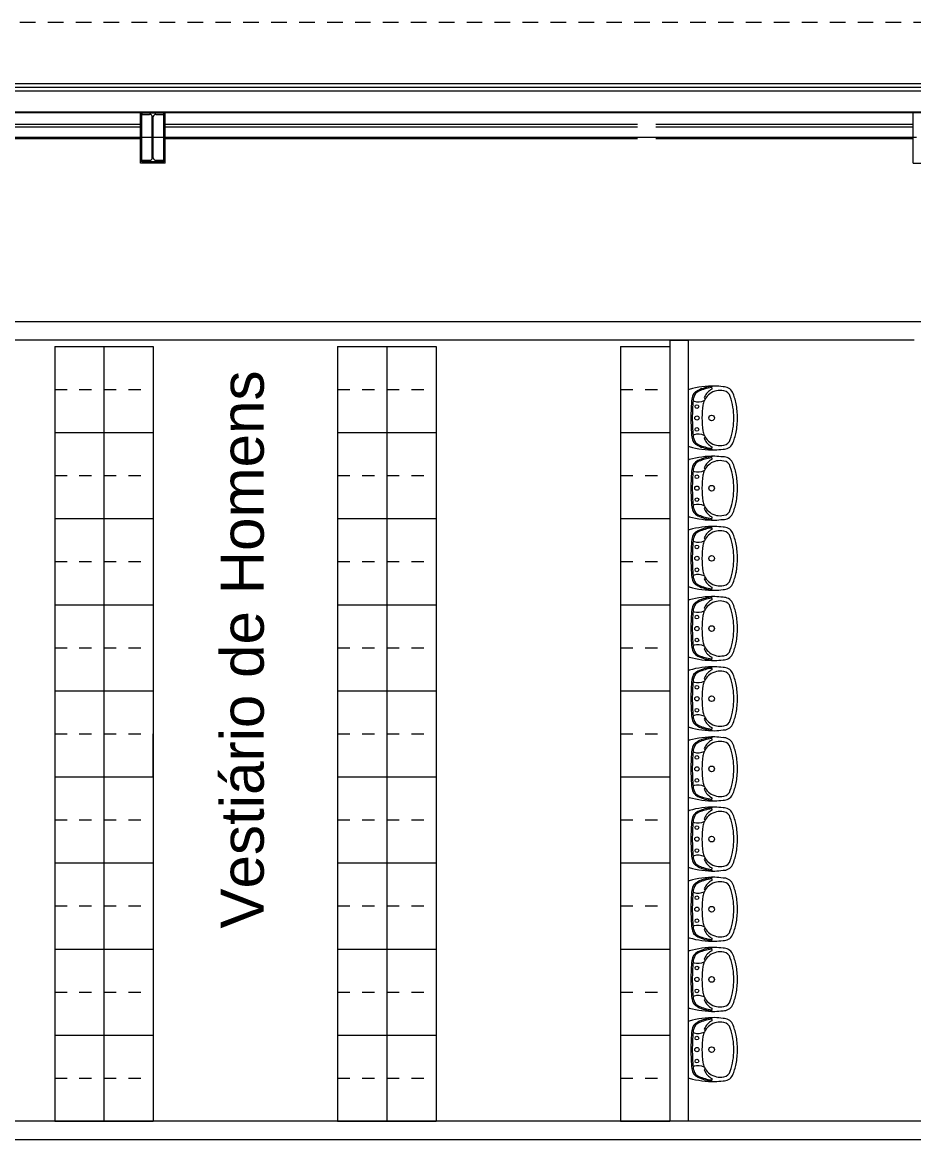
# Model space of a CAD drawing. Header units: millimetres. Extents: x -32 to 1412, y -324 to 2887.
# Drawn here: x 1023.14 to 1030.39, y 2053.06 to 2062.14 of the extents above; entities that cross this region are included whole.
import ezdxf

# ---------------------------------------------------------------- set-up
doc = ezdxf.new("R2010")
doc.units = ezdxf.units.MM
doc.header["$LTSCALE"] = 0.5
doc.linetypes.add('HIDDEN', pattern=[9.525, 6.35, -3.175])
doc.linetypes.add('HIDDEN2', pattern=[4.7625, 3.175, -1.5875])
doc.layers.add('arquitetura', color=252, linetype='CONTINUOUS', lineweight=5)
doc.styles.add('ARIAL', font='arial.ttf')

msp = doc.modelspace()

# ---------------------------------------------------------------- linework, layer by layer
at = {"layer": 'arquitetura', "color": 252, "linetype": 'HIDDEN', "ltscale": 0.04}
msp.add_line((1053.6662, 2062.1441), (987.4972, 2062.1441), dxfattribs=at)
msp.add_line((1053.6662, 2062.1441), (987.4972, 2062.1441), dxfattribs=at)
at = {"layer": 'arquitetura', "color": 252}
for p, q in [((1053.6662, 2061.6441), (1017.6812, 2061.6441)), ((1037.5412, 2061.6441), (1017.6812, 2061.6441)), ((1053.6962, 2061.6141), (1017.7112, 2061.6141)), ((1037.5112, 2061.6141), (1017.7112, 2061.6141)), ((1053.7262, 2061.5841), (1017.7412, 2061.5841)), ((1037.4812, 2061.5841), (1017.7412, 2061.5841)), ((1053.8962, 2061.4141), (1017.6812, 2061.4141)), ((1037.5412, 2061.4141), (1017.6812, 2061.4141)), ((1037.5412, 2061.4091), (1017.6812, 2061.4091)), ((1024.1112, 2061.4091), (1023.1412, 2061.4091)), ((1024.1012, 2060.9991), (1024.1012, 2061.4091)), ((1024.1112, 2061.0091), (1024.1112, 2061.4091)), ((1026.6893, 2061.4091), (1024.2912, 2061.4091)), ((1024.2912, 2061.0091), (1024.2912, 2061.4091)), ((1024.3012, 2060.9991), (1024.3012, 2061.4091)), ((1026.8393, 2061.4091), (1026.6893, 2061.4091)), ((1030.3812, 2061.4091), (1026.8393, 2061.4091)), ((1030.3812, 2060.9991), (1030.3812, 2061.4091)), ((1030.3912, 2061.4091), (1030.3812, 2061.4091)), ((1024.1012, 2061.3128), (1018.0212, 2061.3128)), ((1028.1412, 2061.3128), (1024.2912, 2061.3128)), ((1030.3812, 2061.3128), (1028.2912, 2061.3128)), ((1030.4103, 2061.2091), (1017.9812, 2061.2091)), ((1024.1012, 2061.2928), (1018.0212, 2061.2928)), ((1028.1412, 2061.2928), (1024.3012, 2061.2928)), ((1030.3812, 2061.2928), (1028.2912, 2061.2928)), ((1024.1012, 2061.1964), (1018.0212, 2061.1964)), ((1028.1412, 2061.1964), (1024.3012, 2061.1964)), ((1030.3812, 2061.1964), (1028.2912, 2061.1964)), ((1024.3012, 2060.9991), (1024.1012, 2060.9991)), ((1024.2912, 2061.0091), (1024.1112, 2061.0091)), ((1030.3812, 2060.9991), (1030.5812, 2060.9991)), ((1031.7412, 2059.7091), (1018.0212, 2059.7091)), ((1030.3912, 2059.5591), (1018.0962, 2059.5591)), ((1023.4043, 2059.5091), (1023.8043, 2059.5091)), ((1023.4043, 2059.5091), (1023.4043, 2058.8091)), ((1023.8043, 2059.5091), (1023.8043, 2058.8091)), ((1023.8043, 2059.5091), (1024.2043, 2059.5091)), ((1023.8043, 2059.5091), (1023.8043, 2058.8091)), ((1024.2043, 2059.5091), (1024.2043, 2058.8091)), ((1025.7043, 2059.5091), (1026.1043, 2059.5091)), ((1025.7043, 2059.5091), (1025.7043, 2058.8091)), ((1026.1043, 2059.5091), (1026.1043, 2058.8091)), ((1026.1043, 2059.5091), (1026.5043, 2059.5091)), ((1026.1043, 2059.5091), (1026.1043, 2058.8091)), ((1026.5043, 2059.5091), (1026.5043, 2058.8091)), ((1028.0043, 2059.5091), (1028.4043, 2059.5091)), ((1028.0043, 2059.5091), (1028.0043, 2058.8091)), ((1028.4043, 2059.5591), (1028.4043, 2053.2091)), ((1028.4043, 2059.5591), (1028.5543, 2059.5591)), ((1028.4043, 2059.5091), (1028.4043, 2058.8091)), ((1028.5543, 2059.5591), (1028.5543, 2053.2091)), ((1028.5543, 2059.1496), (1028.5543, 2058.9271)), ((1028.5543, 2058.9271), (1028.5543, 2058.7035)), ((1023.4043, 2058.8091), (1023.4043, 2058.1091)), ((1023.4043, 2058.8091), (1023.8043, 2058.8091)), ((1023.4043, 2058.8091), (1023.8043, 2058.8091)), ((1023.8043, 2058.8091), (1023.8043, 2058.1091)), ((1023.8043, 2058.8091), (1024.2043, 2058.8091)), ((1023.8043, 2058.8091), (1023.8043, 2058.1091)), ((1023.8043, 2058.8091), (1024.2043, 2058.8091)), ((1024.2043, 2058.8091), (1024.2043, 2058.1091)), ((1025.7043, 2058.8091), (1026.1043, 2058.8091)), ((1025.7043, 2058.8091), (1025.7043, 2058.1091)), ((1025.7043, 2058.8091), (1026.1043, 2058.8091)), ((1026.1043, 2058.8091), (1026.1043, 2058.1091)), ((1026.1043, 2058.8091), (1026.5043, 2058.8091)), ((1026.1043, 2058.8091), (1026.1043, 2058.1091)), ((1026.1043, 2058.8091), (1026.5043, 2058.8091)), ((1026.5043, 2058.8091), (1026.5043, 2058.1091)), ((1028.0043, 2058.8091), (1028.4043, 2058.8091)), ((1028.0043, 2058.8091), (1028.0043, 2058.1091)), ((1028.0043, 2058.8091), (1028.4043, 2058.8091)), ((1028.4043, 2058.8091), (1028.4043, 2058.1091)), ((1028.5543, 2058.5789), (1028.5543, 2058.3564)), ((1028.5543, 2058.3564), (1028.5543, 2058.1329)), ((1023.4043, 2058.1091), (1023.8043, 2058.1091)), ((1023.4043, 2058.1091), (1023.4043, 2057.4091)), ((1023.4043, 2058.1091), (1023.8043, 2058.1091)), ((1023.8043, 2058.1091), (1023.8043, 2057.4091)), ((1023.8043, 2058.1091), (1024.2043, 2058.1091)), ((1023.8043, 2058.1091), (1023.8043, 2057.4091)), ((1023.8043, 2058.1091), (1024.2043, 2058.1091)), ((1024.2043, 2058.1091), (1024.2043, 2057.4091)), ((1025.7043, 2058.1091), (1026.1043, 2058.1091)), ((1025.7043, 2058.1091), (1026.1043, 2058.1091)), ((1025.7043, 2058.1091), (1025.7043, 2057.4091)), ((1026.1043, 2058.1091), (1026.1043, 2057.4091)), ((1026.1043, 2058.1091), (1026.5043, 2058.1091)), ((1026.1043, 2058.1091), (1026.1043, 2057.4091)), ((1026.1043, 2058.1091), (1026.5043, 2058.1091)), ((1026.5043, 2058.1091), (1026.5043, 2057.4091)), ((1028.0043, 2058.1091), (1028.4043, 2058.1091)), ((1028.0043, 2058.1091), (1028.0043, 2057.4091)), ((1028.0043, 2058.1091), (1028.4043, 2058.1091)), ((1028.4043, 2058.1091), (1028.4043, 2057.4091)), ((1028.5543, 2058.0083), (1028.5543, 2057.7857)), ((1028.5543, 2057.7857), (1028.5543, 2057.5622)), ((1023.4043, 2057.4091), (1023.8043, 2057.4091)), ((1023.4043, 2057.4091), (1023.8043, 2057.4091)), ((1023.4043, 2057.4091), (1023.4043, 2056.7091)), ((1023.8043, 2057.4091), (1023.8043, 2056.7091)), ((1023.8043, 2057.4091), (1024.2043, 2057.4091)), ((1023.8043, 2057.4091), (1023.8043, 2056.7091)), ((1023.8043, 2057.4091), (1024.2043, 2057.4091)), ((1024.2043, 2057.4091), (1024.2043, 2056.7091)), ((1025.7043, 2057.4091), (1026.1043, 2057.4091)), ((1025.7043, 2057.4091), (1026.1043, 2057.4091)), ((1025.7043, 2057.4091), (1025.7043, 2056.7091)), ((1026.1043, 2057.4091), (1026.1043, 2056.7091)), ((1026.1043, 2057.4091), (1026.5043, 2057.4091)), ((1026.1043, 2057.4091), (1026.5043, 2057.4091)), ((1026.1043, 2057.4091), (1026.1043, 2056.7091)), ((1026.5043, 2057.4091), (1026.5043, 2056.7091)), ((1028.0043, 2057.4091), (1028.4043, 2057.4091)), ((1028.0043, 2057.4091), (1028.0043, 2056.7091)), ((1028.0043, 2057.4091), (1028.4043, 2057.4091)), ((1028.4043, 2057.4091), (1028.4043, 2056.7091)), ((1028.5543, 2057.4376), (1028.5543, 2057.2151)), ((1028.5543, 2057.2151), (1028.5543, 2056.9916)), ((1028.5543, 2056.867), (1028.5543, 2056.6444)), ((1023.4043, 2056.7091), (1023.8043, 2056.7091)), ((1023.4043, 2056.7091), (1023.4043, 2056.0091)), ((1023.4043, 2056.7091), (1023.8043, 2056.7091)), ((1023.8043, 2056.7091), (1023.8043, 2056.0091)), ((1023.8043, 2056.7091), (1024.2043, 2056.7091)), ((1023.8043, 2056.7091), (1023.8043, 2056.0091)), ((1023.8043, 2056.7091), (1024.2043, 2056.7091)), ((1024.2043, 2056.7091), (1024.2043, 2056.0091)), ((1025.7043, 2056.7091), (1026.1043, 2056.7091)), ((1025.7043, 2056.7091), (1026.1043, 2056.7091)), ((1025.7043, 2056.7091), (1025.7043, 2056.0091)), ((1026.1043, 2056.7091), (1026.1043, 2056.0091)), ((1026.1043, 2056.7091), (1026.5043, 2056.7091)), ((1026.1043, 2056.7091), (1026.1043, 2056.0091)), ((1026.1043, 2056.7091), (1026.5043, 2056.7091)), ((1026.5043, 2056.7091), (1026.5043, 2056.0091)), ((1028.0043, 2056.7091), (1028.4043, 2056.7091)), ((1028.0043, 2056.7091), (1028.0043, 2056.0091)), ((1028.0043, 2056.7091), (1028.4043, 2056.7091)), ((1028.4043, 2056.7091), (1028.4043, 2056.0091)), ((1028.5543, 2056.6444), (1028.5543, 2056.4209)), ((1024.2043, 2056.0091), (1024.2043, 2056.3591)), ((1028.5543, 2056.2963), (1028.5543, 2056.0738)), ((1028.5543, 2056.0738), (1028.5543, 2055.8503)), ((1023.4043, 2056.0091), (1023.8043, 2056.0091)), ((1023.4043, 2056.0091), (1023.4043, 2055.3091)), ((1023.4043, 2056.0091), (1023.8043, 2056.0091)), ((1023.8043, 2056.0091), (1023.8043, 2055.3091)), ((1023.8043, 2056.0091), (1024.2043, 2056.0091)), ((1023.8043, 2056.0091), (1023.8043, 2055.3091)), ((1023.8043, 2056.0091), (1024.2043, 2056.0091)), ((1024.2043, 2056.0091), (1024.2043, 2055.3091)), ((1025.7043, 2056.0091), (1025.7043, 2055.3091)), ((1025.7043, 2056.0091), (1026.1043, 2056.0091)), ((1025.7043, 2056.0091), (1026.1043, 2056.0091)), ((1026.1043, 2056.0091), (1026.1043, 2055.3091)), ((1026.1043, 2056.0091), (1026.5043, 2056.0091)), ((1026.1043, 2056.0091), (1026.1043, 2055.3091)), ((1026.1043, 2056.0091), (1026.5043, 2056.0091)), ((1026.5043, 2056.0091), (1026.5043, 2055.3091)), ((1028.0043, 2056.0091), (1028.4043, 2056.0091)), ((1028.0043, 2056.0091), (1028.0043, 2055.3091)), ((1028.0043, 2056.0091), (1028.4043, 2056.0091)), ((1028.4043, 2056.0091), (1028.4043, 2055.3091)), ((1028.5543, 2055.7256), (1028.5543, 2055.5031)), ((1028.5543, 2055.5031), (1028.5543, 2055.2796)), ((1023.4043, 2055.3091), (1023.8043, 2055.3091)), ((1023.4043, 2055.3091), (1023.4043, 2054.6091)), ((1023.4043, 2055.3091), (1023.8043, 2055.3091)), ((1023.8043, 2055.3091), (1023.8043, 2054.6091)), ((1023.8043, 2055.3091), (1023.8043, 2054.6091)), ((1023.8043, 2055.3091), (1024.2043, 2055.3091)), ((1023.8043, 2055.3091), (1024.2043, 2055.3091)), ((1024.2043, 2055.3091), (1024.2043, 2054.6091)), ((1025.7043, 2055.3091), (1026.1043, 2055.3091)), ((1025.7043, 2055.3091), (1026.1043, 2055.3091)), ((1025.7043, 2055.3091), (1025.7043, 2054.6091)), ((1026.1043, 2055.3091), (1026.1043, 2054.6091)), ((1026.1043, 2055.3091), (1026.5043, 2055.3091)), ((1026.1043, 2055.3091), (1026.1043, 2054.6091)), ((1026.1043, 2055.3091), (1026.5043, 2055.3091)), ((1026.5043, 2055.3091), (1026.5043, 2054.6091)), ((1028.0043, 2055.3091), (1028.4043, 2055.3091)), ((1028.0043, 2055.3091), (1028.0043, 2054.6091)), ((1028.0043, 2055.3091), (1028.4043, 2055.3091)), ((1028.4043, 2055.3091), (1028.4043, 2054.6091)), ((1028.5543, 2055.155), (1028.5543, 2054.9325)), ((1028.5543, 2054.9325), (1028.5543, 2054.7089)), ((1023.4043, 2054.6091), (1023.8043, 2054.6091)), ((1023.4043, 2054.6091), (1023.8043, 2054.6091)), ((1023.4043, 2054.6091), (1023.4043, 2053.9091)), ((1023.8043, 2054.6091), (1023.8043, 2053.9091)), ((1023.8043, 2054.6091), (1024.2043, 2054.6091)), ((1023.8043, 2054.6091), (1023.8043, 2053.9091)), ((1023.8043, 2054.6091), (1024.2043, 2054.6091)), ((1024.2043, 2054.6091), (1024.2043, 2053.9091)), ((1025.7043, 2054.6091), (1026.1043, 2054.6091)), ((1025.7043, 2054.6091), (1026.1043, 2054.6091)), ((1025.7043, 2054.6091), (1025.7043, 2053.9091)), ((1026.1043, 2054.6091), (1026.1043, 2053.9091)), ((1026.1043, 2054.6091), (1026.1043, 2053.9091)), ((1026.1043, 2054.6091), (1026.5043, 2054.6091)), ((1026.1043, 2054.6091), (1026.5043, 2054.6091)), ((1026.5043, 2054.6091), (1026.5043, 2053.9091)), ((1028.0043, 2054.6091), (1028.4043, 2054.6091)), ((1028.0043, 2054.6091), (1028.0043, 2053.9091)), ((1028.0043, 2054.6091), (1028.4043, 2054.6091)), ((1028.4043, 2054.6091), (1028.4043, 2053.9091)), ((1028.5543, 2054.5843), (1028.5543, 2054.3618)), ((1028.5543, 2054.3618), (1028.5543, 2054.1383)), ((1028.5543, 2054.0137), (1028.5543, 2053.7911)), ((1023.4043, 2053.9091), (1023.8043, 2053.9091)), ((1023.4043, 2053.9091), (1023.8043, 2053.9091)), ((1023.4043, 2053.9091), (1023.4043, 2053.2091)), ((1023.8043, 2053.9091), (1023.8043, 2053.2091)), ((1023.8043, 2053.9091), (1024.2043, 2053.9091)), ((1023.8043, 2053.9091), (1023.8043, 2053.2091)), ((1023.8043, 2053.9091), (1024.2043, 2053.9091)), ((1024.2043, 2053.9091), (1024.2043, 2053.2091)), ((1025.7043, 2053.9091), (1026.1043, 2053.9091)), ((1025.7043, 2053.9091), (1026.1043, 2053.9091)), ((1025.7043, 2053.9091), (1025.7043, 2053.2091)), ((1026.1043, 2053.9091), (1026.1043, 2053.2091)), ((1026.1043, 2053.9091), (1026.1043, 2053.2091)), ((1026.1043, 2053.9091), (1026.5043, 2053.9091)), ((1026.1043, 2053.9091), (1026.5043, 2053.9091)), ((1026.5043, 2053.9091), (1026.5043, 2053.2091)), ((1028.0043, 2053.9091), (1028.4043, 2053.9091)), ((1028.0043, 2053.9091), (1028.0043, 2053.2091)), ((1028.0043, 2053.9091), (1028.4043, 2053.9091)), ((1028.4043, 2053.9091), (1028.4043, 2053.2091)), ((1028.5543, 2053.7911), (1028.5543, 2053.5676)), ((1032.6412, 2053.2091), (1017.9812, 2053.2091)), ((1023.4043, 2053.2091), (1023.8043, 2053.2091)), ((1023.8043, 2053.2091), (1024.2043, 2053.2091)), ((1025.7043, 2053.2091), (1026.1043, 2053.2091)), ((1026.1043, 2053.2091), (1026.5043, 2053.2091)), ((1028.0043, 2053.2091), (1028.4043, 2053.2091)), ((1017.8312, 2053.0591), (1037.4912, 2053.0591))]:
    msp.add_line(p, q, dxfattribs=at)
at = {"layer": 'arquitetura'}
for p, q in [((1024.1112, 2061.4091), (1024.2912, 2061.4091)), ((1024.1112, 2061.4091), (1024.1112, 2061.3956)), ((1024.1112, 2061.3956), (1024.1759, 2061.3956)), ((1024.2265, 2061.3956), (1024.2912, 2061.3956)), ((1024.2912, 2061.4091), (1024.2912, 2061.3956)), ((1024.1969, 2061.0436), (1024.1969, 2061.3746)), ((1024.2055, 2061.0436), (1024.2055, 2061.3746)), ((1024.1112, 2061.0226), (1024.1759, 2061.0226)), ((1024.1112, 2061.0226), (1024.1112, 2061.0091)), ((1024.1112, 2061.0091), (1024.2912, 2061.0091)), ((1024.2265, 2061.0226), (1024.2912, 2061.0226)), ((1024.2912, 2061.0226), (1024.2912, 2061.0091))]:
    msp.add_line(p, q, dxfattribs=at)
at = {"layer": 'arquitetura', "color": 252, "linetype": 'HIDDEN2', "ltscale": 0.05}
for p, q in [((1023.4043, 2059.1591), (1023.8043, 2059.1591)), ((1023.8043, 2059.1591), (1024.2043, 2059.1591)), ((1025.7043, 2059.1591), (1026.1043, 2059.1591)), ((1026.1043, 2059.1591), (1026.5043, 2059.1591)), ((1028.0043, 2059.1591), (1028.4043, 2059.1591)), ((1023.4043, 2058.4591), (1023.8043, 2058.4591)), ((1023.8043, 2058.4591), (1024.2043, 2058.4591)), ((1025.7043, 2058.4591), (1026.1043, 2058.4591)), ((1026.1043, 2058.4591), (1026.5043, 2058.4591)), ((1028.0043, 2058.4591), (1028.4043, 2058.4591)), ((1023.4043, 2057.7591), (1023.8043, 2057.7591)), ((1023.8043, 2057.7591), (1024.2043, 2057.7591)), ((1025.7043, 2057.7591), (1026.1043, 2057.7591)), ((1026.1043, 2057.7591), (1026.5043, 2057.7591)), ((1028.0043, 2057.7591), (1028.4043, 2057.7591)), ((1023.4043, 2057.0591), (1023.8043, 2057.0591)), ((1023.8043, 2057.0591), (1024.2043, 2057.0591)), ((1025.7043, 2057.0591), (1026.1043, 2057.0591)), ((1026.1043, 2057.0591), (1026.5043, 2057.0591)), ((1028.0043, 2057.0591), (1028.4043, 2057.0591)), ((1023.4043, 2056.3591), (1023.8043, 2056.3591)), ((1023.8043, 2056.3591), (1024.2043, 2056.3591)), ((1025.7043, 2056.3591), (1026.1043, 2056.3591)), ((1026.1043, 2056.3591), (1026.5043, 2056.3591)), ((1028.0043, 2056.3591), (1028.4043, 2056.3591)), ((1023.4043, 2055.6591), (1023.8043, 2055.6591)), ((1023.8043, 2055.6591), (1024.2043, 2055.6591)), ((1025.7043, 2055.6591), (1026.1043, 2055.6591)), ((1026.1043, 2055.6591), (1026.5043, 2055.6591)), ((1028.0043, 2055.6591), (1028.4043, 2055.6591)), ((1023.4043, 2054.9591), (1023.8043, 2054.9591)), ((1023.8043, 2054.9591), (1024.2043, 2054.9591)), ((1025.7043, 2054.9591), (1026.1043, 2054.9591)), ((1026.1043, 2054.9591), (1026.5043, 2054.9591)), ((1028.0043, 2054.9591), (1028.4043, 2054.9591)), ((1023.4043, 2054.2591), (1023.8043, 2054.2591)), ((1023.8043, 2054.2591), (1024.2043, 2054.2591)), ((1025.7043, 2054.2591), (1026.1043, 2054.2591)), ((1026.1043, 2054.2591), (1026.5043, 2054.2591)), ((1028.0043, 2054.2591), (1028.4043, 2054.2591)), ((1023.4043, 2053.5591), (1023.8043, 2053.5591)), ((1023.8043, 2053.5591), (1024.2043, 2053.5591)), ((1025.7043, 2053.5591), (1026.1043, 2053.5591)), ((1026.1043, 2053.5591), (1026.5043, 2053.5591)), ((1028.0043, 2053.5591), (1028.4043, 2053.5591))]:
    msp.add_line(p, q, dxfattribs=at)
at = {"layer": 'arquitetura', "color": 252}
for centre, radius in [((1028.6243, 2059.0204), 0.015), ((1028.6243, 2058.9271), 0.0175), ((1028.7443, 2058.9271), 0.023), ((1028.6243, 2058.8338), 0.015), ((1028.6243, 2058.4497), 0.015), ((1028.6243, 2058.3564), 0.0175), ((1028.7443, 2058.3564), 0.023), ((1028.6243, 2058.2631), 0.015), ((1028.6243, 2057.8791), 0.015), ((1028.6243, 2057.7858), 0.0175), ((1028.7443, 2057.7858), 0.023), ((1028.6243, 2057.6925), 0.015), ((1028.6243, 2057.3084), 0.015), ((1028.6243, 2057.2151), 0.0175), ((1028.7443, 2057.2151), 0.023), ((1028.6243, 2057.1218), 0.015), ((1028.6243, 2056.7378), 0.015), ((1028.7443, 2056.6445), 0.023), ((1028.6243, 2056.6445), 0.0175), ((1028.6243, 2056.5512), 0.015), ((1028.6243, 2056.1671), 0.015), ((1028.6243, 2056.0738), 0.0175), ((1028.7443, 2056.0738), 0.023), ((1028.6243, 2055.9805), 0.015), ((1028.6243, 2055.5964), 0.015), ((1028.6243, 2055.5031), 0.0175), ((1028.7443, 2055.5031), 0.023), ((1028.6243, 2055.4098), 0.015), ((1028.6243, 2055.0258), 0.015), ((1028.6243, 2054.9325), 0.0175), ((1028.7443, 2054.9325), 0.023), ((1028.6243, 2054.8392), 0.015), ((1028.6243, 2054.4551), 0.015), ((1028.6243, 2054.3618), 0.0175), ((1028.7443, 2054.3618), 0.023), ((1028.6243, 2054.2685), 0.015), ((1028.6243, 2053.8845), 0.015), ((1028.6243, 2053.7912), 0.0175), ((1028.7443, 2053.7912), 0.023), ((1028.6243, 2053.6979), 0.015)]:
    msp.add_circle(centre, radius, dxfattribs=at)
at = {"layer": 'arquitetura'}
for centre, start, end in [((1024.1759, 2061.3746), 0, 90), ((1024.2265, 2061.3746), 90, 180), ((1024.1759, 2061.0436), 270, 0), ((1024.2265, 2061.0436), 180, 270)]:
    msp.add_arc(centre, 0.021, start, end, dxfattribs=at)
at = {"layer": 'arquitetura', "color": 252}
for centre, radius, start, end in [((1028.5638, 2059.1501), 0.00954, 102.96306, 183.15197), ((1028.7651, 2058.4254), 0.7616, 89.57484, 105.48974), ((1028.6674, 2059.0737), 0.085, 114.91734, 174.33333), ((1028.6682, 2059.0788), 0.0721, 112.18072, 166.0697), ((1028.7819, 2058.8379), 0.3471, 95.04815, 115.64744), ((1028.8004, 2058.7704), 0.4076, 98.31797, 113.0209), ((1028.8138, 2059.0349), 0.1435, 118.41367, 153.90921), ((1028.8106, 2059.0112), 0.1391, 126.19807, 148.53348), ((1028.813, 2059.0086), 0.1426, 77.67178, 126.33943), ((1028.7424, 2059.167), 0.00673, 297.23859, 98.54388), ((1028.7226, 2058.2876), 0.9007, 82.72211, 86.93417), ((1028.8405, 2059.0976), 0.0836, 27.52266, 92.63026), ((1028.8358, 2059.0869), 0.0615, 13.30279, 82.77665), ((1028.4918, 2058.9587), 0.4586, 10.63993, 22.77457), ((1030.5791, 2058.903), 2.0043, 174.87476, 179.31222), ((1030.5978, 2058.9034), 2.0114, 175.27836, 179.32652), ((1028.7754, 2059.0494), 0.1833, 165.23689, 173.87583), ((1028.6835, 2059.1744), 0.1388, 229.40388, 233.49773), ((1028.6334, 2059.18), 0.1216, 254.54907, 294.92139), ((1029.5057, 2058.9162), 0.8401, 172.04236, 179.2572), ((1028.8631, 2058.9973), 0.1926, 157.89767, 169.46835), ((1028.6947, 2059.0945), 0.0104, 160.2151, 223.66196), ((1028.6807, 2059.0793), 0.0103, 292.13041, 51.38874), ((1028.3818, 2058.9237), 0.5435, 0.3517, 19.04249), ((1028.4026, 2058.9299), 0.5517, 359.70759, 11.87264), ((1030.5791, 2058.9511), 2.0043, 180.68778, 185.12524), ((1030.5978, 2058.9507), 2.0114, 180.67348, 184.72164), ((1029.5057, 2058.938), 0.8401, 180.7428, 187.95764), ((1028.3818, 2058.9304), 0.5435, 340.95751, 359.6483), ((1028.4026, 2058.9242), 0.5517, 348.12736, 0.29241), ((1028.6674, 2058.7805), 0.085, 185.66667, 245.08266), ((1028.6835, 2058.6798), 0.1388, 126.50227, 130.59612), ((1028.7754, 2058.8047), 0.1833, 186.12417, 194.76311), ((1028.6682, 2058.7754), 0.0721, 193.9303, 247.81928), ((1028.6334, 2058.6741), 0.1216, 65.07861, 105.45093), ((1028.8631, 2058.8569), 0.1926, 190.53165, 202.10233), ((1028.6947, 2058.7597), 0.0104, 136.33804, 199.7849), ((1028.6807, 2058.7749), 0.0103, 308.61126, 67.86959), ((1028.8138, 2058.8193), 0.1435, 206.09079, 241.58633), ((1028.8106, 2058.8429), 0.1391, 211.46652, 233.80193), ((1028.8358, 2058.7673), 0.0615, 277.22335, 346.69721), ((1028.4918, 2058.8955), 0.4586, 337.22543, 349.36007), ((1028.9426, 2058.8108), 0.000144, 190.63993, 169.36007), ((1028.5638, 2058.7041), 0.00954, 183.15197, 257.03694), ((1028.7651, 2059.4287), 0.7616, 254.51026, 270.42516), ((1028.7819, 2059.0163), 0.3471, 244.35256, 264.95185), ((1028.8004, 2059.0838), 0.4076, 246.9791, 261.68203), ((1028.813, 2058.8456), 0.1426, 233.66057, 282.32822), ((1028.7424, 2058.6871), 0.00673, 261.45612, 62.76141), ((1028.7226, 2059.5666), 0.9007, 273.06583, 277.27789), ((1028.8405, 2058.7566), 0.0836, 267.36974, 332.47734), ((1028.5638, 2058.5794), 0.00954, 102.96306, 183.15197), ((1028.7651, 2057.8548), 0.7616, 89.57484, 105.48974), ((1028.6674, 2058.503), 0.085, 114.91734, 174.33333), ((1028.6682, 2058.5081), 0.0721, 112.18072, 166.0697), ((1028.7819, 2058.2672), 0.3471, 95.04815, 115.64744), ((1028.8004, 2058.1997), 0.4076, 98.31797, 113.0209), ((1028.8138, 2058.4642), 0.1435, 118.41367, 153.90921), ((1028.813, 2058.4379), 0.1426, 77.67178, 126.33943), ((1028.7424, 2058.5964), 0.00673, 297.23859, 98.54388), ((1028.7226, 2057.7169), 0.9007, 82.72211, 86.93417), ((1028.8405, 2058.5269), 0.0836, 27.52266, 92.63026), ((1028.8358, 2058.5163), 0.0615, 13.30279, 82.77665), ((1030.5791, 2058.3323), 2.0043, 174.87476, 179.31222), ((1030.5978, 2058.3328), 2.0114, 175.27836, 179.32652), ((1028.7754, 2058.4788), 0.1833, 165.23689, 173.87583), ((1028.6835, 2058.6038), 0.1388, 229.40388, 233.49773), ((1028.6334, 2058.6094), 0.1216, 254.54907, 294.92139), ((1028.8631, 2058.4266), 0.1926, 157.89767, 169.46835), ((1028.6947, 2058.5238), 0.0104, 160.2151, 223.66196), ((1028.6807, 2058.5086), 0.0103, 292.13041, 51.38874), ((1028.8106, 2058.4406), 0.1391, 126.19807, 148.53348), ((1028.3818, 2058.3531), 0.5435, 0.3517, 19.04249), ((1028.4918, 2058.388), 0.4586, 10.63993, 22.77457), ((1029.5057, 2058.3455), 0.8401, 172.04236, 179.2572), ((1028.4026, 2058.3592), 0.5517, 359.70759, 11.87264), ((1030.5791, 2058.3805), 2.0043, 180.68778, 185.12524), ((1030.5978, 2058.38), 2.0114, 180.67348, 184.72164), ((1029.5057, 2058.3673), 0.8401, 180.7428, 187.95764), ((1028.3818, 2058.3597), 0.5435, 340.95751, 359.6483), ((1028.4026, 2058.3536), 0.5517, 348.12736, 0.29241), ((1028.6835, 2058.1091), 0.1388, 126.50227, 130.59612), ((1028.7754, 2058.2341), 0.1833, 186.12417, 194.76311), ((1028.6334, 2058.1035), 0.1216, 65.07861, 105.45093), ((1028.8631, 2058.2863), 0.1926, 190.53165, 202.10233), ((1028.6807, 2058.2043), 0.0103, 308.61126, 67.86959), ((1028.4918, 2058.3248), 0.4586, 337.22543, 349.36007), ((1028.9426, 2058.2401), 0.000144, 190.63993, 169.36007), ((1028.5638, 2058.1334), 0.00954, 183.15197, 257.03694), ((1028.7651, 2058.8581), 0.7616, 254.51026, 270.42516), ((1028.6674, 2058.2099), 0.085, 185.66667, 245.08266), ((1028.6682, 2058.2047), 0.0721, 193.9303, 247.81928), ((1028.7819, 2058.4456), 0.3471, 244.35256, 264.95185), ((1028.8004, 2058.5132), 0.4076, 246.9791, 261.68203), ((1028.6947, 2058.1891), 0.0104, 136.33804, 199.7849), ((1028.8138, 2058.2486), 0.1435, 206.09079, 241.58633), ((1028.8106, 2058.2723), 0.1391, 211.46652, 233.80193), ((1028.813, 2058.275), 0.1426, 233.66057, 282.32822), ((1028.7424, 2058.1165), 0.00673, 261.45612, 62.76141), ((1028.8405, 2058.1859), 0.0836, 267.36974, 332.47734), ((1028.8358, 2058.1966), 0.0615, 277.22335, 346.69721), ((1028.7651, 2057.2841), 0.7616, 89.57484, 105.48974), ((1028.7819, 2057.6966), 0.3471, 95.04815, 115.64744), ((1028.8004, 2057.629), 0.4076, 98.31797, 113.0209), ((1028.7424, 2058.0257), 0.00673, 297.23859, 98.54388), ((1028.7226, 2058.9959), 0.9007, 273.06583, 277.27789), ((1028.7226, 2057.1463), 0.9007, 82.72211, 86.93417), ((1028.8405, 2057.9563), 0.0836, 27.52266, 92.63026), ((1028.5638, 2058.0088), 0.00954, 102.96306, 183.15197), ((1030.5791, 2057.7617), 2.0043, 174.87476, 179.31222), ((1028.6674, 2057.9323), 0.085, 114.91734, 174.33333), ((1028.7754, 2057.9081), 0.1833, 165.23689, 173.87583), ((1028.6682, 2057.9375), 0.0721, 112.18072, 166.0697), ((1028.6947, 2057.9531), 0.0104, 160.2151, 223.66196), ((1028.6807, 2057.9379), 0.0103, 292.13041, 51.38874), ((1028.8138, 2057.8936), 0.1435, 118.41367, 153.90921), ((1028.8106, 2057.8699), 0.1391, 126.19807, 148.53348), ((1028.813, 2057.8672), 0.1426, 77.67178, 126.33943), ((1028.8358, 2057.9456), 0.0615, 13.30279, 82.77665), ((1028.3818, 2057.7824), 0.5435, 0.3517, 19.04249), ((1028.4918, 2057.8174), 0.4586, 10.63993, 22.77457), ((1030.5978, 2057.7621), 2.0114, 175.27836, 179.32652), ((1028.6835, 2058.0331), 0.1388, 229.40388, 233.49773), ((1028.6334, 2058.0387), 0.1216, 254.54907, 294.92139), ((1029.5057, 2057.7749), 0.8401, 172.04236, 179.2572), ((1028.8631, 2057.8559), 0.1926, 157.89767, 169.46835), ((1028.4026, 2057.7886), 0.5517, 359.70759, 11.87264), ((1030.5791, 2057.8098), 2.0043, 180.68778, 185.12524), ((1030.5978, 2057.8094), 2.0114, 180.67348, 184.72164), ((1029.5057, 2057.7966), 0.8401, 180.7428, 187.95764), ((1028.3818, 2057.7891), 0.5435, 340.95751, 359.6483), ((1028.4026, 2057.7829), 0.5517, 348.12736, 0.29241), ((1028.8631, 2057.7156), 0.1926, 190.53165, 202.10233), ((1028.4918, 2057.7542), 0.4586, 337.22543, 349.36007), ((1028.9426, 2057.6695), 0.000144, 190.63993, 169.36007), ((1028.6674, 2057.6392), 0.085, 185.66667, 245.08266), ((1028.6835, 2057.5384), 0.1388, 126.50227, 130.59612), ((1028.7754, 2057.6634), 0.1833, 186.12417, 194.76311), ((1028.6682, 2057.6341), 0.0721, 193.9303, 247.81928), ((1028.6334, 2057.5328), 0.1216, 65.07861, 105.45093), ((1028.6947, 2057.6184), 0.0104, 136.33804, 199.7849), ((1028.6807, 2057.6336), 0.0103, 308.61126, 67.86959), ((1028.8138, 2057.678), 0.1435, 206.09079, 241.58633), ((1028.8106, 2057.7016), 0.1391, 211.46652, 233.80193), ((1028.813, 2057.7043), 0.1426, 233.66057, 282.32822), ((1028.8405, 2057.6153), 0.0836, 267.36974, 332.47734), ((1028.8358, 2057.6259), 0.0615, 277.22335, 346.69721), ((1028.5638, 2057.5628), 0.00954, 183.15197, 257.03694), ((1028.7651, 2058.2874), 0.7616, 254.51026, 270.42516), ((1028.7819, 2057.875), 0.3471, 244.35256, 264.95185), ((1028.8004, 2057.9425), 0.4076, 246.9791, 261.68203), ((1028.7424, 2057.5458), 0.00673, 261.45612, 62.76141), ((1028.7226, 2058.4253), 0.9007, 273.06583, 277.27789), ((1028.5638, 2057.4381), 0.00954, 102.96306, 183.15197), ((1028.7651, 2056.7135), 0.7616, 89.57484, 105.48974), ((1028.6674, 2057.3617), 0.085, 114.91734, 174.33333), ((1028.6682, 2057.3668), 0.0721, 112.18072, 166.0697), ((1028.7819, 2057.1259), 0.3471, 95.04815, 115.64744), ((1028.8004, 2057.0584), 0.4076, 98.31797, 113.0209), ((1028.8138, 2057.3229), 0.1435, 118.41367, 153.90921), ((1028.8106, 2057.2993), 0.1391, 126.19807, 148.53348), ((1028.813, 2057.2966), 0.1426, 77.67178, 126.33943), ((1028.7424, 2057.4551), 0.00673, 297.23859, 98.54388), ((1028.7226, 2056.5756), 0.9007, 82.72211, 86.93417), ((1028.8405, 2057.3856), 0.0836, 27.52266, 92.63026), ((1028.8358, 2057.375), 0.0615, 13.30279, 82.77665), ((1028.4918, 2057.2467), 0.4586, 10.63993, 22.77457), ((1030.5791, 2057.191), 2.0043, 174.87476, 179.31222), ((1030.5978, 2057.1914), 2.0114, 175.27836, 179.32652), ((1028.7754, 2057.3375), 0.1833, 165.23689, 173.87583), ((1028.6835, 2057.4624), 0.1388, 229.40388, 233.49773), ((1028.6334, 2057.4681), 0.1216, 254.54907, 294.92139), ((1029.5057, 2057.2042), 0.8401, 172.04236, 179.2572), ((1028.8631, 2057.2853), 0.1926, 157.89767, 169.46835), ((1028.6947, 2057.3825), 0.0104, 160.2151, 223.66196), ((1028.6807, 2057.3673), 0.0103, 292.13041, 51.38874), ((1028.3818, 2057.2118), 0.5435, 0.3517, 19.04249), ((1028.4026, 2057.2179), 0.5517, 359.70759, 11.87264), ((1030.5791, 2057.2391), 2.0043, 180.68778, 185.12524), ((1030.5978, 2057.2387), 2.0114, 180.67348, 184.72164), ((1029.5057, 2057.226), 0.8401, 180.7428, 187.95764), ((1028.3818, 2057.2184), 0.5435, 340.95751, 359.6483), ((1028.4026, 2057.2123), 0.5517, 348.12736, 0.29241), ((1028.6674, 2057.0685), 0.085, 185.66667, 245.08266), ((1028.6835, 2056.9678), 0.1388, 126.50227, 130.59612), ((1028.7754, 2057.0928), 0.1833, 186.12417, 194.76311), ((1028.6682, 2057.0634), 0.0721, 193.9303, 247.81928), ((1028.6334, 2056.9622), 0.1216, 65.07861, 105.45093), ((1028.8631, 2057.1449), 0.1926, 190.53165, 202.10233), ((1028.6947, 2057.0477), 0.0104, 136.33804, 199.7849), ((1028.6807, 2057.0629), 0.0103, 308.61126, 67.86959), ((1028.8138, 2057.1073), 0.1435, 206.09079, 241.58633), ((1028.8106, 2057.131), 0.1391, 211.46652, 233.80193), ((1028.8358, 2057.0553), 0.0615, 277.22335, 346.69721), ((1028.4918, 2057.1835), 0.4586, 337.22543, 349.36007), ((1028.9426, 2057.0988), 0.000144, 190.63993, 169.36007), ((1028.5638, 2056.9921), 0.00954, 183.15197, 257.03694), ((1028.7651, 2057.7168), 0.7616, 254.51026, 270.42516), ((1028.7819, 2057.3043), 0.3471, 244.35256, 264.95185), ((1028.8004, 2057.3718), 0.4076, 246.9791, 261.68203), ((1028.813, 2057.1336), 0.1426, 233.66057, 282.32822), ((1028.7424, 2056.9752), 0.00673, 261.45612, 62.76141), ((1028.7226, 2057.8546), 0.9007, 273.06583, 277.27789), ((1028.8405, 2057.0446), 0.0836, 267.36974, 332.47734), ((1028.5638, 2056.8675), 0.00954, 102.96306, 183.15197), ((1028.7651, 2056.1428), 0.7616, 89.57484, 105.48974), ((1028.6674, 2056.791), 0.085, 114.91734, 174.33333), ((1028.6682, 2056.7962), 0.0721, 112.18072, 166.0697), ((1028.7819, 2056.5553), 0.3471, 95.04815, 115.64744), ((1028.8004, 2056.4877), 0.4076, 98.31797, 113.0209), ((1028.8138, 2056.7522), 0.1435, 118.41367, 153.90921), ((1028.813, 2056.7259), 0.1426, 77.67178, 126.33943), ((1028.7424, 2056.8844), 0.00673, 297.23859, 98.54388), ((1028.7226, 2056.005), 0.9007, 82.72211, 86.93417), ((1028.8405, 2056.815), 0.0836, 27.52266, 92.63026), ((1028.8358, 2056.8043), 0.0615, 13.30279, 82.77665), ((1028.4918, 2056.6761), 0.4586, 10.63993, 22.77457), ((1030.5791, 2056.6204), 2.0043, 174.87476, 179.31222), ((1030.5978, 2056.6208), 2.0114, 175.27836, 179.32652), ((1028.7754, 2056.7668), 0.1833, 165.23689, 173.87583), ((1028.6835, 2056.8918), 0.1388, 229.40388, 233.49773), ((1028.6334, 2056.8974), 0.1216, 254.54907, 294.92139), ((1028.8631, 2056.7146), 0.1926, 157.89767, 169.46835), ((1028.6947, 2056.8118), 0.0104, 160.2151, 223.66196), ((1028.6807, 2056.7966), 0.0103, 292.13041, 51.38874), ((1028.8106, 2056.7286), 0.1391, 126.19807, 148.53348), ((1028.3818, 2056.6411), 0.5435, 0.3517, 19.04249), ((1028.4026, 2056.6472), 0.5517, 359.70759, 11.87264), ((1029.5057, 2056.6335), 0.8401, 172.04236, 179.2572), ((1030.5791, 2056.6685), 2.0043, 180.68778, 185.12524), ((1030.5978, 2056.6681), 2.0114, 180.67348, 184.72164), ((1029.5057, 2056.6553), 0.8401, 180.7428, 187.95764), ((1028.3818, 2056.6478), 0.5435, 340.95751, 359.6483), ((1028.4026, 2056.6416), 0.5517, 348.12736, 0.29241), ((1028.6674, 2056.4979), 0.085, 185.66667, 245.08266), ((1028.6835, 2056.3971), 0.1388, 126.50227, 130.59612), ((1028.7754, 2056.5221), 0.1833, 186.12417, 194.76311), ((1028.6334, 2056.3915), 0.1216, 65.07861, 105.45093), ((1028.8631, 2056.5743), 0.1926, 190.53165, 202.10233), ((1028.6947, 2056.4771), 0.0104, 136.33804, 199.7849), ((1028.6807, 2056.4923), 0.0103, 308.61126, 67.86959), ((1028.8106, 2056.5603), 0.1391, 211.46652, 233.80193), ((1028.4918, 2056.6128), 0.4586, 337.22543, 349.36007), ((1028.9426, 2056.5281), 0.000144, 190.63993, 169.36007), ((1028.5638, 2056.4214), 0.00954, 183.15197, 257.03694), ((1028.7651, 2057.1461), 0.7616, 254.51026, 270.42516), ((1028.6682, 2056.4928), 0.0721, 193.9303, 247.81928), ((1028.7819, 2056.7337), 0.3471, 244.35256, 264.95185), ((1028.8004, 2056.8012), 0.4076, 246.9791, 261.68203), ((1028.8138, 2056.5367), 0.1435, 206.09079, 241.58633), ((1028.813, 2056.563), 0.1426, 233.66057, 282.32822), ((1028.7424, 2056.4045), 0.00673, 261.45612, 62.76141), ((1028.7226, 2057.2839), 0.9007, 273.06583, 277.27789), ((1028.8405, 2056.4739), 0.0836, 267.36974, 332.47734), ((1028.8358, 2056.4846), 0.0615, 277.22335, 346.69721), ((1028.5638, 2056.2968), 0.00954, 102.96306, 183.15197), ((1028.7651, 2055.5722), 0.7616, 89.57484, 105.48974), ((1028.7819, 2055.9846), 0.3471, 95.04815, 115.64744), ((1028.8004, 2055.9171), 0.4076, 98.31797, 113.0209), ((1028.8138, 2056.1816), 0.1435, 118.41367, 153.90921), ((1028.7424, 2056.3138), 0.00673, 297.23859, 98.54388), ((1028.7226, 2055.4343), 0.9007, 82.72211, 86.93417), ((1028.8405, 2056.2443), 0.0836, 27.52266, 92.63026), ((1030.5791, 2056.0497), 2.0043, 174.87476, 179.31222), ((1028.6674, 2056.2204), 0.085, 114.91734, 174.33333), ((1030.5978, 2056.0501), 2.0114, 175.27836, 179.32652), ((1028.7754, 2056.1962), 0.1833, 165.23689, 173.87583), ((1028.6835, 2056.3211), 0.1388, 229.40388, 233.49773), ((1028.6682, 2056.2255), 0.0721, 112.18072, 166.0697), ((1028.6334, 2056.3268), 0.1216, 254.54907, 294.92139), ((1028.8631, 2056.144), 0.1926, 157.89767, 169.46835), ((1028.6947, 2056.2412), 0.0104, 160.2151, 223.66196), ((1028.6807, 2056.226), 0.0103, 292.13041, 51.38874), ((1028.8106, 2056.158), 0.1391, 126.19807, 148.53348), ((1028.813, 2056.1553), 0.1426, 77.67178, 126.33943), ((1028.8358, 2056.2336), 0.0615, 13.30279, 82.77665), ((1028.3818, 2056.0704), 0.5435, 0.3517, 19.04249), ((1028.4918, 2056.1054), 0.4586, 10.63993, 22.77457), ((1029.5057, 2056.0629), 0.8401, 172.04236, 179.2572), ((1028.4026, 2056.0766), 0.5517, 359.70759, 11.87264), ((1030.5791, 2056.0978), 2.0043, 180.68778, 185.12524), ((1030.5978, 2056.0974), 2.0114, 180.67348, 184.72164), ((1029.5057, 2056.0847), 0.8401, 180.7428, 187.95764), ((1028.3818, 2056.0771), 0.5435, 340.95751, 359.6483), ((1028.4026, 2056.071), 0.5517, 348.12736, 0.29241), ((1028.6835, 2055.8265), 0.1388, 126.50227, 130.59612), ((1028.6334, 2055.8209), 0.1216, 65.07861, 105.45093), ((1028.8631, 2056.0036), 0.1926, 190.53165, 202.10233), ((1028.4918, 2056.0422), 0.4586, 337.22543, 349.36007), ((1028.9426, 2055.9575), 0.000144, 190.63993, 169.36007), ((1028.5638, 2055.8508), 0.00954, 183.15197, 257.03694), ((1028.6674, 2055.9272), 0.085, 185.66667, 245.08266), ((1028.7754, 2055.9515), 0.1833, 186.12417, 194.76311), ((1028.6682, 2055.9221), 0.0721, 193.9303, 247.81928), ((1028.7819, 2056.163), 0.3471, 244.35256, 264.95185), ((1028.8004, 2056.2305), 0.4076, 246.9791, 261.68203), ((1028.6947, 2055.9064), 0.0104, 136.33804, 199.7849), ((1028.6807, 2055.9216), 0.0103, 308.61126, 67.86959), ((1028.8138, 2055.966), 0.1435, 206.09079, 241.58633), ((1028.8106, 2055.9896), 0.1391, 211.46652, 233.80193), ((1028.813, 2055.9923), 0.1426, 233.66057, 282.32822), ((1028.8405, 2055.9033), 0.0836, 267.36974, 332.47734), ((1028.8358, 2055.914), 0.0615, 277.22335, 346.69721), ((1028.7651, 2056.5754), 0.7616, 254.51026, 270.42516), ((1028.7651, 2055.0015), 0.7616, 89.57484, 105.48974), ((1028.7819, 2055.4139), 0.3471, 95.04815, 115.64744), ((1028.7424, 2055.8338), 0.00673, 261.45612, 62.76141), ((1028.7226, 2056.7133), 0.9007, 273.06583, 277.27789), ((1028.7226, 2054.8637), 0.9007, 82.72211, 86.93417), ((1028.8405, 2055.6737), 0.0836, 27.52266, 92.63026), ((1028.5638, 2055.7262), 0.00954, 102.96306, 183.15197), ((1028.6674, 2055.6497), 0.085, 114.91734, 174.33333), ((1028.7754, 2055.6255), 0.1833, 165.23689, 173.87583), ((1028.6682, 2055.6548), 0.0721, 112.18072, 166.0697), ((1028.8004, 2055.3464), 0.4076, 98.31797, 113.0209), ((1028.6947, 2055.6705), 0.0104, 160.2151, 223.66196), ((1028.6807, 2055.6553), 0.0103, 292.13041, 51.38874), ((1028.8138, 2055.6109), 0.1435, 118.41367, 153.90921), ((1028.8106, 2055.5873), 0.1391, 126.19807, 148.53348), ((1028.813, 2055.5846), 0.1426, 77.67178, 126.33943), ((1028.7424, 2055.7431), 0.00673, 297.23859, 98.54388), ((1028.8358, 2055.663), 0.0615, 13.30279, 82.77665), ((1028.3818, 2055.4998), 0.5435, 0.3517, 19.04249), ((1028.4918, 2055.5348), 0.4586, 10.63993, 22.77457), ((1030.5791, 2055.4791), 2.0043, 174.87476, 179.31222), ((1030.5978, 2055.4795), 2.0114, 175.27836, 179.32652), ((1028.6835, 2055.7505), 0.1388, 229.40388, 233.49773), ((1028.6334, 2055.7561), 0.1216, 254.54907, 294.92139), ((1029.5057, 2055.4922), 0.8401, 172.04236, 179.2572), ((1028.8631, 2055.5733), 0.1926, 157.89767, 169.46835), ((1028.4026, 2055.5059), 0.5517, 359.70759, 11.87264), ((1030.5791, 2055.5272), 2.0043, 180.68778, 185.12524), ((1030.5978, 2055.5268), 2.0114, 180.67348, 184.72164), ((1029.5057, 2055.514), 0.8401, 180.7428, 187.95764), ((1028.3818, 2055.5065), 0.5435, 340.95751, 359.6483), ((1028.4026, 2055.5003), 0.5517, 348.12736, 0.29241), ((1028.8631, 2055.433), 0.1926, 190.53165, 202.10233), ((1028.6674, 2055.3566), 0.085, 185.66667, 245.08266), ((1028.6835, 2055.2558), 0.1388, 126.50227, 130.59612), ((1028.7754, 2055.3808), 0.1833, 186.12417, 194.76311), ((1028.6682, 2055.3514), 0.0721, 193.9303, 247.81928), ((1028.6334, 2055.2502), 0.1216, 65.07861, 105.45093), ((1028.6947, 2055.3358), 0.0104, 136.33804, 199.7849), ((1028.6807, 2055.351), 0.0103, 308.61126, 67.86959), ((1028.8138, 2055.3954), 0.1435, 206.09079, 241.58633), ((1028.8106, 2055.419), 0.1391, 211.46652, 233.80193), ((1028.813, 2055.4217), 0.1426, 233.66057, 282.32822), ((1028.8358, 2055.3433), 0.0615, 277.22335, 346.69721), ((1028.4918, 2055.4715), 0.4586, 337.22543, 349.36007), ((1028.9426, 2055.3868), 0.000144, 190.63993, 169.36007), ((1028.5638, 2055.2801), 0.00954, 183.15197, 257.03694), ((1028.7651, 2056.0048), 0.7616, 254.51026, 270.42516), ((1028.7819, 2055.5923), 0.3471, 244.35256, 264.95185), ((1028.8004, 2055.6599), 0.4076, 246.9791, 261.68203), ((1028.7424, 2055.2632), 0.00673, 261.45612, 62.76141), ((1028.7226, 2056.1426), 0.9007, 273.06583, 277.27789), ((1028.8405, 2055.3326), 0.0836, 267.36974, 332.47734), ((1028.5638, 2055.1555), 0.00954, 102.96306, 183.15197), ((1028.7651, 2054.4308), 0.7616, 89.57484, 105.48974), ((1028.6674, 2055.0791), 0.085, 114.91734, 174.33333), ((1028.6682, 2055.0842), 0.0721, 112.18072, 166.0697), ((1028.7819, 2054.8433), 0.3471, 95.04815, 115.64744), ((1028.8004, 2054.7758), 0.4076, 98.31797, 113.0209), ((1028.8138, 2055.0403), 0.1435, 118.41367, 153.90921), ((1028.8106, 2055.0166), 0.1391, 126.19807, 148.53348), ((1028.813, 2055.014), 0.1426, 77.67178, 126.33943), ((1028.7424, 2055.1725), 0.00673, 297.23859, 98.54388), ((1028.7226, 2054.293), 0.9007, 82.72211, 86.93417), ((1028.8405, 2055.103), 0.0836, 27.52266, 92.63026), ((1028.8358, 2055.0923), 0.0615, 13.30279, 82.77665), ((1028.4918, 2054.9641), 0.4586, 10.63993, 22.77457), ((1030.5791, 2054.9084), 2.0043, 174.87476, 179.31222), ((1030.5978, 2054.9088), 2.0114, 175.27836, 179.32652), ((1028.7754, 2055.0548), 0.1833, 165.23689, 173.87583), ((1028.6835, 2055.1798), 0.1388, 229.40388, 233.49773), ((1028.6334, 2055.1854), 0.1216, 254.54907, 294.92139), ((1029.5057, 2054.9216), 0.8401, 172.04236, 179.2572), ((1028.8631, 2055.0027), 0.1926, 157.89767, 169.46835), ((1028.6947, 2055.0999), 0.0104, 160.2151, 223.66196), ((1028.6807, 2055.0847), 0.0103, 292.13041, 51.38874), ((1028.3818, 2054.9291), 0.5435, 0.3517, 19.04249), ((1028.4026, 2054.9353), 0.5517, 359.70759, 11.87264), ((1030.5791, 2054.9565), 2.0043, 180.68778, 185.12524), ((1030.5978, 2054.9561), 2.0114, 180.67348, 184.72164), ((1029.5057, 2054.9434), 0.8401, 180.7428, 187.95764), ((1028.3818, 2054.9358), 0.5435, 340.95751, 359.6483), ((1028.4026, 2054.9296), 0.5517, 348.12736, 0.29241), ((1028.6674, 2054.7859), 0.085, 185.66667, 245.08266), ((1028.6835, 2054.6852), 0.1388, 126.50227, 130.59612), ((1028.7754, 2054.8101), 0.1833, 186.12417, 194.76311), ((1028.6682, 2054.7808), 0.0721, 193.9303, 247.81928), ((1028.6334, 2054.6795), 0.1216, 65.07861, 105.45093), ((1028.8631, 2054.8623), 0.1926, 190.53165, 202.10233), ((1028.6947, 2054.7651), 0.0104, 136.33804, 199.7849), ((1028.6807, 2054.7803), 0.0103, 308.61126, 67.86959), ((1028.8138, 2054.8247), 0.1435, 206.09079, 241.58633), ((1028.8106, 2054.8483), 0.1391, 211.46652, 233.80193), ((1028.8358, 2054.7727), 0.0615, 277.22335, 346.69721), ((1028.4918, 2054.9009), 0.4586, 337.22543, 349.36007), ((1028.9426, 2054.8162), 0.000144, 190.63993, 169.36007), ((1028.5638, 2054.7095), 0.00954, 183.15197, 257.03694), ((1028.7651, 2055.4341), 0.7616, 254.51026, 270.42516), ((1028.7819, 2055.0217), 0.3471, 244.35256, 264.95185), ((1028.8004, 2055.0892), 0.4076, 246.9791, 261.68203), ((1028.813, 2054.851), 0.1426, 233.66057, 282.32822), ((1028.7424, 2054.6925), 0.00673, 261.45612, 62.76141), ((1028.7226, 2055.572), 0.9007, 273.06583, 277.27789), ((1028.8405, 2054.762), 0.0836, 267.36974, 332.47734), ((1028.5638, 2054.5848), 0.00954, 102.96306, 183.15197), ((1028.7651, 2053.8602), 0.7616, 89.57484, 105.48974), ((1028.6674, 2054.5084), 0.085, 114.91734, 174.33333), ((1028.6682, 2054.5135), 0.0721, 112.18072, 166.0697), ((1028.7819, 2054.2726), 0.3471, 95.04815, 115.64744), ((1028.8004, 2054.2051), 0.4076, 98.31797, 113.0209), ((1028.8138, 2054.4696), 0.1435, 118.41367, 153.90921), ((1028.813, 2054.4433), 0.1426, 77.67178, 126.33943), ((1028.7424, 2054.6018), 0.00673, 297.23859, 98.54388), ((1028.7226, 2053.7224), 0.9007, 82.72211, 86.93417), ((1028.8405, 2054.5324), 0.0836, 27.52266, 92.63026), ((1028.8358, 2054.5217), 0.0615, 13.30279, 82.77665), ((1030.5791, 2054.3377), 2.0043, 174.87476, 179.31222), ((1030.5978, 2054.3382), 2.0114, 175.27836, 179.32652), ((1028.7754, 2054.4842), 0.1833, 165.23689, 173.87583), ((1028.6835, 2054.6092), 0.1388, 229.40388, 233.49773), ((1028.6334, 2054.6148), 0.1216, 254.54907, 294.92139), ((1028.8631, 2054.432), 0.1926, 157.89767, 169.46835), ((1028.6947, 2054.5292), 0.0104, 160.2151, 223.66196), ((1028.6807, 2054.514), 0.0103, 292.13041, 51.38874), ((1028.8106, 2054.446), 0.1391, 126.19807, 148.53348), ((1028.3818, 2054.3585), 0.5435, 0.3517, 19.04249), ((1028.4918, 2054.3935), 0.4586, 10.63993, 22.77457), ((1029.5057, 2054.3509), 0.8401, 172.04236, 179.2572), ((1028.4026, 2054.3646), 0.5517, 359.70759, 11.87264), ((1030.5791, 2054.3859), 2.0043, 180.68778, 185.12524), ((1030.5978, 2054.3854), 2.0114, 180.67348, 184.72164), ((1029.5057, 2054.3727), 0.8401, 180.7428, 187.95764), ((1028.3818, 2054.3651), 0.5435, 340.95751, 359.6483), ((1028.4026, 2054.359), 0.5517, 348.12736, 0.29241), ((1028.6835, 2054.1145), 0.1388, 126.50227, 130.59612), ((1028.7754, 2054.2395), 0.1833, 186.12417, 194.76311), ((1028.6334, 2054.1089), 0.1216, 65.07861, 105.45093), ((1028.8631, 2054.2917), 0.1926, 190.53165, 202.10233), ((1028.6807, 2054.2097), 0.0103, 308.61126, 67.86959), ((1028.4918, 2054.3302), 0.4586, 337.22543, 349.36007), ((1028.9426, 2054.2455), 0.000144, 190.63993, 169.36007), ((1028.5638, 2054.1388), 0.00954, 183.15197, 257.03694), ((1028.7651, 2054.8635), 0.7616, 254.51026, 270.42516), ((1028.6674, 2054.2153), 0.085, 185.66667, 245.08266), ((1028.6682, 2054.2101), 0.0721, 193.9303, 247.81928), ((1028.7819, 2054.451), 0.3471, 244.35256, 264.95185), ((1028.8004, 2054.5186), 0.4076, 246.9791, 261.68203), ((1028.6947, 2054.1945), 0.0104, 136.33804, 199.7849), ((1028.8138, 2054.254), 0.1435, 206.09079, 241.58633), ((1028.8106, 2054.2777), 0.1391, 211.46652, 233.80193), ((1028.813, 2054.2804), 0.1426, 233.66057, 282.32822), ((1028.7424, 2054.1219), 0.00673, 261.45612, 62.76141), ((1028.8405, 2054.1913), 0.0836, 267.36974, 332.47734), ((1028.8358, 2054.202), 0.0615, 277.22335, 346.69721), ((1028.7651, 2053.2895), 0.7616, 89.57484, 105.48974), ((1028.7819, 2053.702), 0.3471, 95.04815, 115.64744), ((1028.8004, 2053.6344), 0.4076, 98.31797, 113.0209), ((1028.7424, 2054.0311), 0.00673, 297.23859, 98.54388), ((1028.7226, 2055.0013), 0.9007, 273.06583, 277.27789), ((1028.7226, 2053.1517), 0.9007, 82.72211, 86.93417), ((1028.8405, 2053.9617), 0.0836, 27.52266, 92.63026), ((1028.5638, 2054.0142), 0.00954, 102.96306, 183.15197), ((1030.5791, 2053.7671), 2.0043, 174.87476, 179.31222), ((1028.6674, 2053.9377), 0.085, 114.91734, 174.33333), ((1028.7754, 2053.9135), 0.1833, 165.23689, 173.87583), ((1028.6682, 2053.9429), 0.0721, 112.18072, 166.0697), ((1028.6947, 2053.9586), 0.0104, 160.2151, 223.66196), ((1028.6807, 2053.9434), 0.0103, 292.13041, 51.38874), ((1028.8138, 2053.899), 0.1435, 118.41367, 153.90921), ((1028.8106, 2053.8753), 0.1391, 126.19807, 148.53348), ((1028.813, 2053.8727), 0.1426, 77.67178, 126.33943), ((1028.8358, 2053.951), 0.0615, 13.30279, 82.77665), ((1028.3818, 2053.7878), 0.5435, 0.3517, 19.04249), ((1028.4918, 2053.8228), 0.4586, 10.63993, 22.77457), ((1030.5978, 2053.7675), 2.0114, 175.27836, 179.32652), ((1028.6835, 2054.0385), 0.1388, 229.40388, 233.49773), ((1028.6334, 2054.0441), 0.1216, 254.54907, 294.92139), ((1029.5057, 2053.7803), 0.8401, 172.04236, 179.2572), ((1028.8631, 2053.8614), 0.1926, 157.89767, 169.46835), ((1028.4026, 2053.794), 0.5517, 359.70759, 11.87264), ((1030.5791, 2053.8152), 2.0043, 180.68778, 185.12524), ((1030.5978, 2053.8148), 2.0114, 180.67348, 184.72164), ((1029.5057, 2053.802), 0.8401, 180.7428, 187.95764), ((1028.3818, 2053.7945), 0.5435, 340.95751, 359.6483), ((1028.4026, 2053.7883), 0.5517, 348.12736, 0.29241), ((1028.8631, 2053.721), 0.1926, 190.53165, 202.10233), ((1028.4918, 2053.7596), 0.4586, 337.22543, 349.36007), ((1028.9426, 2053.6749), 0.000144, 190.63993, 169.36007), ((1028.6674, 2053.6446), 0.085, 185.66667, 245.08266), ((1028.6835, 2053.5439), 0.1388, 126.50227, 130.59612), ((1028.7754, 2053.6688), 0.1833, 186.12417, 194.76311), ((1028.6682, 2053.6395), 0.0721, 193.9303, 247.81928), ((1028.6334, 2053.5382), 0.1216, 65.07861, 105.45093), ((1028.6947, 2053.6238), 0.0104, 136.33804, 199.7849), ((1028.6807, 2053.639), 0.0103, 308.61126, 67.86959), ((1028.8138, 2053.6834), 0.1435, 206.09079, 241.58633), ((1028.8106, 2053.707), 0.1391, 211.46652, 233.80193), ((1028.813, 2053.7097), 0.1426, 233.66057, 282.32822), ((1028.8405, 2053.6207), 0.0836, 267.36974, 332.47734), ((1028.8358, 2053.6313), 0.0615, 277.22335, 346.69721), ((1028.5638, 2053.5682), 0.00954, 183.15197, 257.03694), ((1028.7651, 2054.2928), 0.7616, 254.51026, 270.42516), ((1028.7819, 2053.8804), 0.3471, 244.35256, 264.95185), ((1028.8004, 2053.9479), 0.4076, 246.9791, 261.68203), ((1028.7424, 2053.5512), 0.00673, 261.45612, 62.76141), ((1028.7226, 2054.4307), 0.9007, 273.06583, 277.27789)]:
    msp.add_arc(centre, radius, start, end, dxfattribs=at)

# ---------------------------------------------------------------- texts
at = {"layer": 'arquitetura', "color": 252, "style": 'ARIAL'}
msp.add_text('Vestiário de Homens', height=0.35, rotation=90, dxfattribs=at).set_placement((1025.1036, 2054.7754))

doc.saveas('drawing.dxf')
